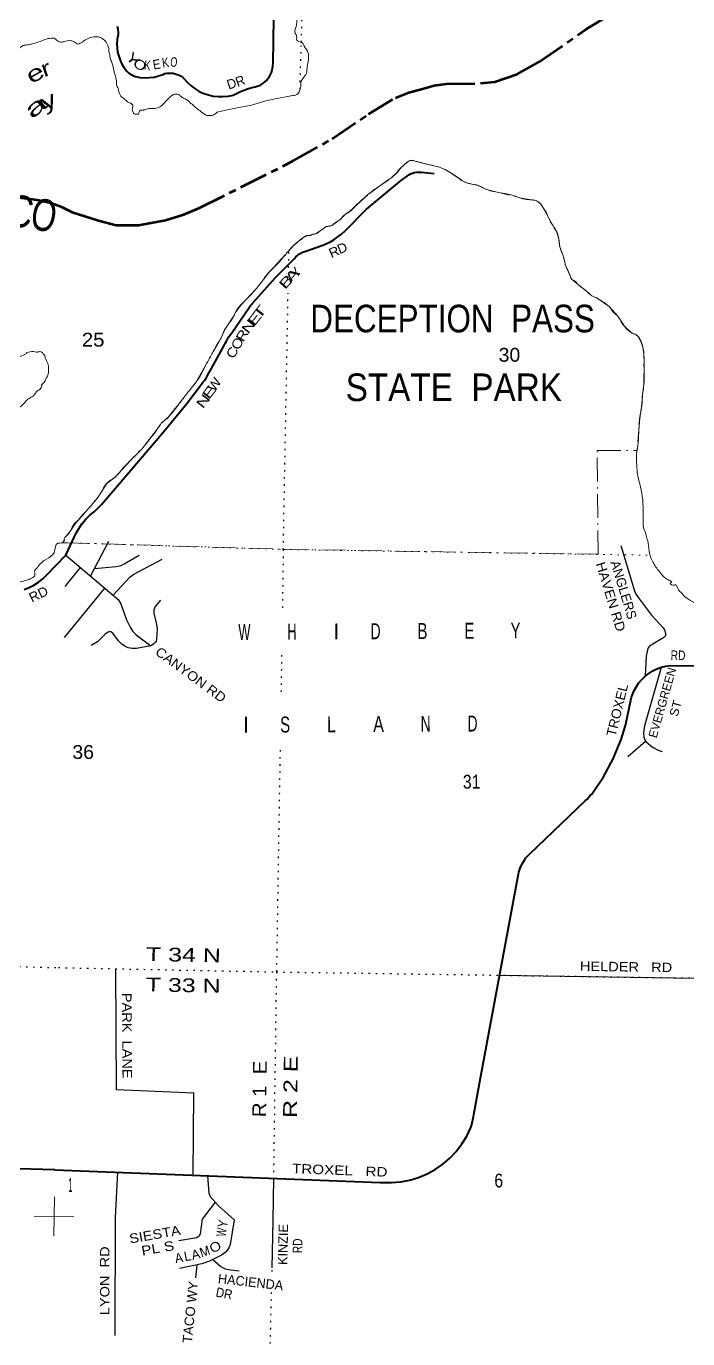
# Model space of a CAD drawing. Header units: feet. Extents: x -493433 to -244333, y 184684 to 373072.
# Drawn here: x -398609 to -390233, y 323458 to 340089 of the extents above; entities that cross this region are included whole.
import ezdxf
from ezdxf.enums import TextEntityAlignment as Align

# ---------------------------------------------------------------- set-up
doc = ezdxf.new("R2010")
doc.units = ezdxf.units.FT
doc.header["$LTSCALE"] = 60
for name, pattern in [('DOT_DASHED', [7.7, 5, -1.2, 0.3, -1.2]), ('DOTTED', [1.5, 0.3, -1.2]), ('LONG_DASH_SHORT_DASH', [9.9, 6, -1.2, 1.5, -1.2])]:
    doc.linetypes.add(name, pattern=pattern)
for name, color, linetype, lineweight in [('11', 7, 'LONG_DASH_SHORT_DASH', 60), ('12', 7, 'LONG_DASH_SHORT_DASH', 13), ('26', 7, 'Continuous', 40), ('27', 7, 'Continuous', 13), ('29', 7, 'Continuous', 25), ('30', 7, 'Continuous', 13), ('39', 7, 'Continuous', 13), ('4', 7, 'Continuous', 13), ('41', 7, 'Continuous', 13), ('44', 7, 'DOT_DASHED', 13), ('6', 7, 'DOTTED', 25), ('7', 7, 'DOTTED', 13)]:
    doc.layers.add(name, color=color, linetype=linetype, lineweight=lineweight)
doc.layers.add('42', color=7, linetype='Continuous')

msp = doc.modelspace()

# ---------------------------------------------------------------- linework, layer by layer
at = {"layer": '11'}
for points in [[(-398029.41, 337732.83), (-397693.33, 337625.25), (-397471.32, 337569.92), (-397189.03, 337568.91), (-396847.72, 337633.48), (-396611.75, 337702.04), (-396421.48, 337781.58), (-395235.6, 338379.53), (-394736.67, 338661.63), (-394276.77, 338974.07), (-393934.17, 339182.67), (-393764.47, 339247.76), (-393591.98, 339296.74), (-393443.18, 339336.79), (-393288.61, 339357.47), (-392854.99, 339365.91), (-392677.14, 339385.12), (-392392.01, 339480.27), (-392113.9, 339636.26), (-391518.18, 340051.89), (-391062.98, 340327.45)], [(-398668.98, 337914.46), (-398531.31, 337896.49), (-398449.01, 337886.02), (-398296.38, 337853.07), (-398170.68, 337806.66), (-398029.27, 337734.04)]]:
    msp.add_lwpolyline(points, dxfattribs=at)
at = {"layer": '26'}
msp.add_line((-394616.93, 337452.82), (-394570.48, 337495.32), dxfattribs=at)
for points in [[(-397456.52, 340089.19), (-397449.08, 340049.79), (-397445.79, 340009.82), (-397445.94, 339999.65), (-397446.22, 339981.22), (-397451.85, 339949.65), (-397456.87, 339921.54), (-397460.75, 339867.74), (-397458.98, 339813.82), (-397451.59, 339760.39), (-397438.65, 339708.02), (-397420.31, 339657.28), (-397396.76, 339608.75), (-397368.27, 339562.94), (-397335.15, 339520.36), (-397315.16, 339498.56), (-397295.16, 339483.82), (-397273.72, 339471.25), (-397251.08, 339461), (-397227.5, 339453.16), (-397223.84, 339452.18), (-397166, 339441.18), (-397107.32, 339436.3), (-397048.45, 339437.58), (-396990.04, 339445), (-396932.72, 339458.49), (-396877.13, 339477.89), (-396853.74, 339488.08), (-396827.58, 339493.5), (-396800.99, 339496.16), (-396774.27, 339496.02), (-396747.72, 339493.09), (-396721.61, 339487.4), (-396696.24, 339479.01), (-396671.89, 339468.02), (-396648.82, 339454.54), (-396627.29, 339438.73), (-396607.94, 339421.17), (-396566.85, 339374.53), (-396521.1, 339332.44), (-396471.21, 339295.36), (-396417.72, 339263.7), (-396361.21, 339237.81), (-396302.3, 339217.97), (-396241.64, 339204.39), (-396179.89, 339197.23), (-396117.74, 339196.56), (-396055.85, 339202.39), (-396006.29, 339212.37), (-395981.34, 339218.31), (-395956.29, 339231.1), (-395896.06, 339261.87), (-395806.74, 339296.27), (-395733.44, 339316), (-395708.49, 339322.36), (-395683.44, 339329.98), (-395667.99, 339335.25), (-395640.46, 339348), (-395614.42, 339363.56), (-395590.14, 339381.76), (-395567.9, 339402.39), (-395547.94, 339425.24), (-395530.47, 339450.04), (-395515.7, 339476.54), (-395503.77, 339504.43), (-395494.83, 339533.42), (-395488.97, 339563.19), (-395488.5, 339568.4), (-395486.24, 339593.4), (-395483.74, 339618.4), (-395460.08, 341069.46)], [(-394570.49, 337495.33), (-394301.62, 337772.74), (-393856.38, 338140.27), (-393785.42, 338190.13), (-393764.1, 338204.89), (-393741.36, 338217.33), (-393717.44, 338227.33), (-393692.6, 338234.78), (-393667.13, 338239.59), (-393655.98, 338240.5), (-393630.97, 338241.8), (-393605.98, 338239.45), (-393444.1, 338224.22)], [(-395735.36, 336588.58), (-395452.51, 336904.55), (-395217.97, 337142.89), (-395193.31, 337167.96), (-395168.38, 337189.5), (-395147.3, 337204.53), (-395121.64, 337219.04), (-395118.05, 337220.6), (-395093.14, 337231.32), (-395068.05, 337239.23), (-395066.79, 337239.63), (-394864.37, 337310.93), (-394839.45, 337319.71), (-394814.37, 337331.62), (-394756.99, 337358.85), (-394708.85, 337386.9), (-394616.94, 337452.82)], [(-398107.13, 333387.35), (-397996.29, 333623.89), (-397984.4, 333648.99), (-397971.29, 333673.89), (-397948.07, 333718), (-397904.66, 333782.92), (-397854.7, 333842.95), (-397798.75, 333897.42), (-397750.49, 333936.3), (-397656.12, 334028.7), (-396866.77, 334954.64), (-396575.33, 335308.83), (-396390.53, 335551.98), (-396371.37, 335577.18), (-396353.74, 335601.98), (-396328.19, 335637.92), (-396313.97, 335662.43), (-396287.4, 335708.24), (-396285.1, 335712.43), (-396099.84, 336050.03), (-396085.21, 336076.7), (-396072.54, 336100.03), (-396046.81, 336147.42), (-396007.63, 336205.41), (-395785.78, 336524.56), (-395770.87, 336548.28), (-395758.57, 336564.41)], [(-395758.54, 336564.39), (-395744.74, 336579.74), (-395735.34, 336588.56)], [(-398637.3, 332951.39), (-398573, 332975.86), (-398511.61, 333006.91), (-398453.8, 333044.21), (-398400.2, 333087.35), (-398354.22, 333132.77), (-398107.13, 333387.35)], [(-398246.44, 325597.54), (-394127.69, 325439.19), (-394103.29, 325438.25), (-394077.69, 325437.7), (-393985.29, 325435.69), (-393868.26, 325445.43), (-393752.9, 325467.35), (-393640.46, 325501.21), (-393532.17, 325546.64), (-393429.22, 325603.14), (-393332.75, 325670.09), (-393243.8, 325746.75), (-393163.35, 325832.3), (-393092.29, 325925.78), (-393031.38, 326026.18), (-392981.31, 326132.4), (-392966.14, 326171.55), (-392945.88, 326272.03), (-392940.82, 326297.13), (-392936.3, 326322.03), (-392860.56, 326738.73), (-392371.13, 329368.07), (-392353.07, 329422.08), (-392329.45, 329473.9), (-392300.55, 329522.98), (-392280.9, 329549.54), (-392261.87, 329574.51), (-392236.84, 329598.48), (-391533.29, 330272.28), (-391508.1, 330296.4), (-391484.89, 330321.22), (-391471.63, 330335.39), (-391448.36, 330360.27), (-391431.18, 330385.39), (-391300.43, 330576.58), (-391175.99, 330807.04), (-391076.32, 331049.25), (-391024.84, 331217.02), (-391012.69, 331256.63), (-391010.55, 331267.02), (-390952.34, 331549.74), (-390944.62, 331587.25), (-390940.72, 331599.74), (-390938.02, 331608.39), (-390915.64, 331663.45), (-390887.63, 331715.87), (-390854.29, 331765.08), (-390815.99, 331810.53), (-390773.15, 331851.73), (-390726.23, 331888.22), (-390675.76, 331919.61), (-390622.29, 331945.55), (-390566.39, 331965.76), (-390508.69, 331980.02), (-390449.81, 331988.17), (-389057.68, 331976.75)], [(-398246.44, 325597.54), (-399317.42, 325627.45), (-403049.18, 325732.56), (-404369.63, 325758.99), (-404403.84, 325759.67)]]:
    msp.add_lwpolyline(points, dxfattribs=at)
at = {"layer": '29'}
for p, q in [((-397795.78, 333122.54), (-397564.62, 333565.64)), ((-398114.23, 332990.24), (-397923.88, 333231.49)), ((-398125.8, 332343.4), (-397613.52, 332967.52)), ((-390767.14, 331027.46), (-390990.43, 330833.24)), ((-392613.37, 328066.7), (-388667.27, 328003.29)), ((-397453.53, 325567.06), (-397484.48, 324993.34)), ((-395479.16, 325491.15), (-395485.94, 324957.74)), ((-396214.99, 325187.61), (-396381.14, 324973.67)), ((-397484.48, 324993.34), (-397485.79, 323500.31)), ((-395485.94, 324957.74), (-395497.84, 324358.25)), ((-396450.91, 324391.85), (-396467.28, 324230.63))]:
    msp.add_line(p, q, dxfattribs=at)
for points in [[(-391081.81, 333509.03), (-390910.49, 332947.35), (-390894.03, 332900.01), (-390869.66, 332863.44), (-390692.36, 332627.75), (-390542, 332464.13), (-390528.58, 332439.34), (-390516.4, 332400.34), (-390516.4, 332366.21), (-390534.08, 332345.48), (-390715.75, 332232.57), (-390733.23, 332212.66), (-390742.98, 332185.85), (-390758.45, 332104.87), (-390773.26, 331858.97)], [(-398107.13, 333387.35), (-397445.03, 332824.22), (-397411.09, 332768.37), (-397338.72, 332569.08), (-397291.72, 332475.88), (-397257.61, 332417.39), (-397217.15, 332375.9), (-397031.98, 332239.71)], [(-397746.69, 333216.64), (-397472, 333241.23), (-397408.84, 333257.31), (-397369.68, 333275.35), (-397180.45, 333387.38)], [(-397509.23, 332878.82), (-397298.6, 333106.53), (-397245.43, 333146.17), (-396886.74, 333337.43)], [(-396908.38, 332817.69), (-396977.44, 332734.25), (-396991.35, 332694.81), (-396992.05, 332651.38), (-396960.48, 332507.42), (-396953.07, 332451.51), (-396957.89, 332318.59), (-396965.25, 332297.95), (-396977.44, 332280.89), (-396996.93, 332258.96), (-397031.98, 332239.71), (-397213.76, 332205.33), (-397266.75, 332202.15), (-397318.52, 332212.64), (-397362.37, 332232.14), (-397394.04, 332256.52), (-397442.5, 332302.01), (-397513.42, 332397.89), (-397537.3, 332414.33), (-397564.58, 332414.95), (-397579.2, 332407.64), (-397610.51, 332383.63), (-397705.11, 332287.08), (-397788.7, 332240.53)], [(-390569.96, 331964.88), (-390780.82, 331225.13), (-390790.53, 331168.31), (-390792.83, 331131.21), (-390788.2, 331079.56), (-390774.03, 331045.31), (-390762.52, 331023.5), (-390703.59, 330973.03), (-390669.13, 330948.76), (-390606.56, 330915.96), (-390556.78, 330897.39)], [(-396494.81, 325530.2), (-396487.76, 326567.67), (-397464.12, 326610.8), (-397473.12, 328145.89)], [(-396313.59, 325523.23), (-396297.73, 325302.66), (-396282.12, 325262.06), (-396173.35, 325141.43), (-395975.03, 324966.44)], [(-396381.14, 324973.67), (-396407.4, 324787.41), (-396420.35, 324757.96), (-396449.16, 324736.33), (-396678.16, 324696.42)], [(-395975.03, 324966.44), (-396028.03, 324650.43), (-396043.55, 324608.48), (-396059.79, 324582.48), (-396089.03, 324549.98), (-396126.38, 324522.57), (-396290.42, 324439.49), (-396383.76, 324405.1), (-396669.7, 324348.68)], [(-396247.25, 324461.36), (-396144.25, 324374.49), (-396088.98, 324344.78), (-396024.06, 324332.25), (-395912.21, 324319.83)]]:
    msp.add_lwpolyline(points, dxfattribs=at)
at = {"layer": '39'}
msp.add_lwpolyline([(-396190.54, 339001.71), (-396083.14, 339024.69), (-395938.8, 339055.71), (-395757.49, 339086.93), (-395575.22, 339145.05), (-395458.84, 339166.95), (-395232.08, 339210.82)], dxfattribs=at)
for points in [[(-395232.08, 339210.82), (-395197.69, 339213.77), (-395145.29, 339276.73), (-395134.21, 339308.68), (-395129.89, 339383.23), (-395108.42, 339424.94), (-395061.83, 339496.15), (-395051.28, 339576.56), (-395034.44, 339664.85), (-395034.77, 339719.36), (-395037.94, 339747.71), (-395091.66, 339838.21), (-395106.79, 339870.98), (-395174.35, 339905.4), (-395186.01, 339919.89), (-395183.38, 339939.99), (-395207.04, 340023.5), (-395195.47, 340071.57), (-395183.52, 340131.76), (-395185.06, 340212.55), (-395179.54, 340260.81), (-395148.39, 340354.72), (-395099.5, 340500.53), (-395048.34, 340654.35), (-394985.79, 340850.21), (-394934.82, 340997.98), (-394909.22, 341108.2), (-394908.75, 341188.93), (-394893.09, 341238.9), (-394867.45, 341284.52), (-394872.33, 341323.02), (-394870.06, 341331.03), (-394849.49, 341409.1), (-394817.07, 341478.74), (-394780.62, 341548.24), (-394711.59, 341626.83), (-394581.36, 341792.3), (-394472.35, 341924.13), (-394323.48, 342105.16), (-394181.2, 342268.24), (-393993.15, 342429.14), (-393909.12, 342510.38), (-393829.04, 342643.03), (-393748.85, 342757.31), (-393745.28, 342775.69), (-393727.03, 342797.83), (-393719.85, 342827.24), (-393712.73, 342871.36), (-393690.72, 342875.15), (-393652.45, 342921.82), (-393619.51, 342942.99), (-393492.14, 343015.7), (-393414.58, 343043.55), (-393338.79, 343079.53), (-393208.88, 343103.71), (-393170.01, 343120.65), (-392981.95, 343197.52), (-392835.41, 343237.33), (-392745.49, 343208.27), (-392705.54, 343194.9), (-392643.03, 343192.95), (-392549.63, 343145.6), (-392535.64, 343141.13), (-392490.08, 343113.45), (-392390.29, 343011.42), (-392337.53, 342955.26), (-392262.52, 342900.42), (-392235.48, 342861.22), (-392193.86, 342771.1), (-392133.65, 342694.52), (-392106.6, 342655.33), (-392019.94, 342586), (-392008.27, 342571.49), (-391892.02, 342545.64), (-391778.14, 342507.75), (-391709.84, 342497.54), (-391697.74, 342497.16), (-391534.61, 342485.98), (-391500.64, 342474.83), (-391380.16, 342454.89), (-391329.5, 342461.38), (-391274.81, 342467.74), (-391237.84, 342488.79), (-391207.47, 342491.86), (-391171.42, 342482.66), (-391144.84, 342493.93), (-391062.04, 342495.37), (-390940, 342525.86), (-390809.47, 342570.21), (-390793.4, 342567.69), (-390791.19, 342573.67), (-390635.9, 342635.41), (-390572.03, 342677.82), (-390502.48, 342707.93), (-390365.39, 342768.22), (-390263.77, 342791.28)], [(-398373.08, 339920.48), (-398310.15, 339934.99), (-398241.7, 339929.18), (-398235.81, 339922.97), (-398186.22, 339889.38), (-398133.69, 339892.05), (-398040.52, 339905.78), (-398002.57, 339890.65), (-397991.43, 339884.75)], [(-397991.43, 339884.75), (-397956.74, 339863.41), (-397924.12, 339874.5), (-397866.47, 339911.04), (-397798.82, 339945.26), (-397709.74, 339954.57), (-397679.62, 339949.59), (-397598.81, 339886.51), (-397566.09, 339816.58), (-397561.28, 339770.89), (-397549.53, 339711.52), (-397544.8, 339682.97), (-397526.23, 339631.64), (-397484.52, 339469.13), (-397469.88, 339420.23), (-397460.45, 339333.14), (-397441.59, 339290.16), (-397439.89, 339280.01), (-397409.98, 339202.37), (-397360.76, 339162.48), (-397311.53, 339122.58), (-397277.69, 339107.4), (-397260.66, 339070.53), (-397265.32, 339050.49), (-397254.89, 338995.66), (-397243.3, 338979.15), (-397213.18, 338974.17), (-397193.01, 338973.55), (-397175.65, 339013.37), (-397159.14, 339024.96), (-397128.9, 339024.02), (-397114.6, 339029.62), (-397055.57, 339045.93), (-396996.97, 339048.14), (-396960.62, 339049.02), (-396867.9, 339110.7), (-396774.18, 339204.65), (-396741.24, 339225.83), (-396706.84, 339228.79), (-396668.84, 339217.5), (-396639.4, 339190.34), (-396597.68, 339168.85), (-396522.75, 339112), (-396412.57, 339019.73), (-396337.5, 338966.92), (-396309.59, 338955.95), (-396289.3, 338959.35), (-396279.28, 338957.02), (-396186.46, 339003.61)], [(-402760.99, 337639.39), (-402597.2, 337670.53), (-402566.9, 337671.77), (-402497.45, 337625.55), (-402475.43, 337618.92), (-402443.58, 337601.94), (-402245.4, 337540.27), (-402181.34, 337520.43), (-402086.57, 337517.97), (-401995.94, 337511.58), (-401904.68, 337529.4), (-401880.33, 337534.82), (-401765.25, 337616.61), (-401763.03, 337624.63), (-401707.4, 337669.61), (-401671.58, 337729.24), (-401680.83, 337761.77), (-401651.73, 337795.33), (-401552.25, 337818.99), (-401497.66, 337823.63), (-401363.24, 337872.62), (-401224.64, 337927.56), (-401185.65, 337952.78), (-401120.66, 337969.26), (-401098.79, 337956.58), (-401054.49, 337953.41), (-401001.8, 337962.13), (-400987.68, 337961.76), (-400931.22, 337960.3), (-400884.38, 337977.25), (-400841.99, 337978.16), (-400765.52, 337970.12), (-400742.05, 337941.25), (-400699.96, 337930.06), (-400676.17, 337913.3), (-400668.72, 337888.88), (-400650.99, 337872.27), (-400564.9, 337845.8), (-400556.63, 337853.66), (-400491.75, 337866.11), (-400436.47, 337896.97), (-400405.36, 337930.48), (-400399.26, 337932.34), (-400322.17, 337948.5), (-400274.91, 337981.58), (-400249.89, 338013.23), (-400225.28, 338028.75), (-400112.31, 338027.83), (-400024.69, 338061.87), (-399993.4, 338101.44), (-399982.09, 338149.59), (-399972.79, 338197.79), (-399974.66, 338282.63), (-399961.11, 338338.8), (-399964.47, 338365.12), (-399952.64, 338433.46), (-399912.83, 338490.96), (-399898.46, 338500.68), (-399807.22, 338597.22), (-399800.55, 338621.27), (-399744, 338781.29), (-399720.37, 338837.2), (-399670.59, 338890.41), (-399645.31, 338932.14), (-399628.15, 338972.07), (-399509.5, 339114.33), (-399389.3, 339238.37), (-399348.36, 339261.53), (-399325.45, 339289.2), (-399284.35, 339318.41), (-399267.66, 339340.18), (-399234.98, 339355.47), (-399218.18, 339381.28), (-399187.36, 339402.69), (-399114.78, 339479.53), (-399104.43, 339489.35), (-399031.59, 339576.28), (-398975.86, 339625.29), (-398880.99, 339705.59), (-398805.2, 339750.05), (-398731.68, 339784.47), (-398649.47, 339842.89), (-398584.59, 339855.34), (-398527.83, 339865.97), (-398373.08, 339920.48)], [(-398103.11, 333626.06), (-398052.02, 333689.9), (-398036.97, 333719.7), (-397985.08, 333800.1), (-397952.84, 333830.1), (-397902.15, 333891.99), (-397875.45, 333918.5), (-397752.09, 334057.94), (-397652.98, 334196.13), (-397591.4, 334295.12), (-397541.71, 334335.95), (-397483.95, 334376.52), (-397410.85, 334456.99), (-397262.73, 334613.83), (-397093.26, 334795.84), (-397078.52, 334817.63), (-396971.81, 334950.79), (-396885.59, 335071.26), (-396829.82, 335114.99), (-396761.66, 335191.94), (-396717.38, 335247.04), (-396595.96, 335407.7), (-396518.9, 335502.86), (-396422.12, 335631.01), (-396310.69, 335841.48), (-396240.18, 335968.45), (-396193.69, 336054.49), (-396148.51, 336127.05), (-396121.28, 336190.89), (-396078.29, 336273.41), (-396028.95, 336339.28), (-395975.94, 336422.39), (-395956.37, 336468.2), (-395836.85, 336613.83), (-395707.48, 336751.06), (-395606.61, 336881.12), (-395522.66, 336985.47), (-395476.95, 337028.44), (-395332.85, 337185.4), (-395244.94, 337287.6), (-395188.82, 337340.35), (-395106.05, 337406.38), (-395044.52, 337438.76), (-395022.47, 337434.03), (-394979.43, 337454.89), (-394953.17, 337456.08), (-394874.99, 337504.09), (-394862.65, 337511.78), (-394811.06, 337548.51), (-394729.66, 337570.19), (-394723.37, 337578.06), (-394645.08, 337630.1), (-394559.79, 337712.2), (-394524.9, 337731.3), (-394431.6, 337819.54), (-394357.68, 337887.37), (-394282.6, 337955.21), (-394174.47, 338038.09), (-394025.93, 338139.53), (-393922.32, 338227.11), (-393836.67, 338321.32), (-393826.34, 338329.07), (-393753.97, 338385.33), (-393709.56, 338385.96), (-393609.42, 338360.62), (-393468.52, 338326.48), (-393387.27, 338306.34), (-393235.99, 338231.83), (-393158.86, 338180.96), (-393085.81, 338128.21), (-392949.88, 338085.6), (-392895.75, 338073.8), (-392776.33, 338019.6), (-392602.04, 337977.8), (-392393.72, 337926.86), (-392377.78, 337920.3), (-392209.22, 337888.77), (-392167, 337883.41), (-392093.84, 337834.69), (-392066.85, 337793.47), (-392020.64, 337721.38), (-391996.23, 337662.08), (-391936.84, 337559.29), (-391872.14, 337432.11), (-391852.11, 337296.25), (-391805.63, 337167.63), (-391773.2, 337041.46), (-391731.58, 336951.34), (-391683.54, 336873.13), (-391679.5, 336873)], [(-391679.5, 336873), (-391651.49, 336849.32), (-391634.44, 336829.2), (-391532.08, 336745.26), (-391445.48, 336673.9), (-391375.85, 336641.45), (-391316.54, 336601.23), (-391227.68, 336537.89), (-391179.33, 336469.77), (-391124.31, 336421.61), (-391074.31, 336341.32), (-390967.08, 336218.87), (-390933.44, 336197.63), (-390901.42, 336188.55), (-390844.57, 336134.29), (-390808.82, 336050.41), (-390806.99, 336044.3), (-390786.19, 335868.04), (-390786.67, 335787.31), (-390787.96, 335549.18), (-390805.87, 335426.62), (-390808.48, 335341.92), (-390841.84, 335110.84), (-390866.4, 334772.52), (-390873.82, 334728.35), (-390876.76, 334502.37), (-390872.51, 334443.71), (-390823.03, 334216.09), (-390797.44, 333868.12), (-390791.41, 333736.73), (-390756.52, 333624.62), (-390754.88, 333612.46), (-390740.06, 333569.61), (-390721.92, 333437.84), (-390686.97, 333327.75), (-390614.03, 333206.37), (-390567.32, 333150.41), (-390476.94, 333070.88), (-390439.2, 333051.52), (-390435.36, 333045.35), (-390451.79, 333035.77), (-390436.41, 333011.07), (-390388.02, 333009.55), (-390349.63, 332945.78), (-390312.38, 332910.3), (-390304.63, 332899.96), (-390279.35, 332868.89), (-390178.52, 332801.13), (-390111.09, 332762.69), (-390013.04, 332735.39), (-389986.96, 332730.53), (-389851.32, 332744.44), (-389776.72, 332742.09), (-389687.24, 332698.92), (-389594.16, 332641.5), (-389468.94, 332579.04), (-389351.55, 332524.89), (-389203.02, 332433.44), (-389119.71, 332386.41), (-388959.89, 332268.36), (-388940.15, 332253.62), (-388838.43, 332149.5), (-388796.13, 332081.56), (-388678.81, 331894.21), (-388664.37, 331839.26), (-388645.17, 331741.77), (-388605.57, 331651.72), (-388564.73, 331602), (-388542.74, 331595.25), (-388497.7, 331616.04), (-388470.18, 331657.56), (-388444.68, 331699.15), (-388420.59, 331825.55), (-388431.76, 331856.17), (-388466.8, 331897.64), (-388458.88, 331957.94), (-388454.42, 331971.94), (-388393.67, 332109.3), (-388356.29, 332209.04), (-388318.01, 332272.43), (-388315.76, 332345.02), (-388348.94, 332446.98), (-388373.03, 332516.37), (-388392.74, 332662.31), (-388405.68, 332896.85), (-388359.41, 333153.75), (-388340.54, 333241.97), (-388311.84, 333321.8), (-388263.89, 333306.17), (-388255.64, 333311.96), (-388245.43, 333315.68), (-388225.02, 333323.12), (-388152.5, 333318.82), (-388117.2, 333285.42), (-388107.74, 333264.94), (-388083.16, 333211.68), (-388069.14, 333142.62)], [(-398599.97, 335943.24), (-398601.84, 335943.66), (-398498.38, 335965.19), (-398464.2, 335960.27), (-398454.02, 335964.04), (-398398.03, 335944.41), (-398394.3, 335932.21), (-398380.4, 335923.77), (-398369.17, 335889.16), (-398334.78, 335813.58), (-398326.46, 335744.73), (-398330.02, 335684.26), (-398364.14, 335612.48), (-398377.01, 335582.54), (-398414.44, 335539.1), (-398416.87, 335523.01), (-398450.26, 335479.48), (-398460.51, 335473.68), (-398518.77, 335404.56), (-398574.03, 335373.69), (-398673.39, 335275.35), (-398722.4, 335252.4), (-398813.65, 335234.59), (-398854.55, 335213.44), (-398868.67, 335213.81), (-398938.3, 335173.24), (-399110.62, 335141.38), (-399130.78, 335141.91), (-399232.07, 335205.1), (-399255.7, 335227.93), (-399265.58, 335236.25), (-399320.03, 335316.4), (-399333.52, 335419.7), (-399325.93, 335480.06), (-399313.36, 335497.89), (-399270.31, 335525.03), (-399223.11, 335634.83), (-399214.89, 335640.68), (-399164.58, 335635.32), (-399148.45, 335634.91), (-399087.13, 335665.61), (-398987.82, 335683.21), (-398961.46, 335688.58), (-398903.96, 335727.46), (-398887.11, 335755.28), (-398863.08, 335827.32), (-398856.87, 335833.22), (-398842.24, 335853.03), (-398716.04, 335896.17), (-398601.84, 335943.66)], [(-398118.63, 333613.75), (-398112.02, 333618.16), (-398107.55, 333622.69), (-398103.11, 333626.06)], [(-398149.2, 333543.77), (-398185.06, 333540.79), (-398209.31, 333539.41), (-398256.7, 333421.54), (-398273.51, 333395.73), (-398380.37, 333319.79), (-398433.98, 333274.76), (-398479.08, 333217.18)], [(-398118.63, 333613.75), (-398127.11, 333597.82), (-398125.56, 333579.61), (-398148.66, 333543.88), (-398149.2, 333543.77)], [(-398502.94, 333177.8), (-398504.39, 333120.92), (-398527.04, 333103.34), (-398588.35, 333072.65), (-398681.77, 333048.83), (-398742.46, 333042.33), (-398750.48, 333044.56), (-398782.53, 333053.47), (-398853.36, 333045.22), (-398875.34, 333053.87), (-398903.67, 333050.57), (-398960.65, 333031.87), (-398986.85, 333032.54), (-399012.5, 333055.42), (-399018.76, 333069.27)], [(-398502.94, 333177.8), (-398499.52, 333194.75), (-398486.08, 333211.71), (-398479.08, 333217.18)]]:
    msp.add_spline(points, degree=3, dxfattribs=at)
at = {"layer": '4'}
for p, q in [((-398252.69, 325257.09), (-398261.28, 324757.17)), ((-398007.02, 325002.83), (-398506.95, 325011.43))]:
    msp.add_line(p, q, dxfattribs=at)
at = {"layer": '44'}
msp.add_line((-398148.59, 333543.9), (-398104.33, 333544.14), dxfattribs=at)
for points in [[(-398102.2, 333626.75), (-398047.65, 333696.63), (-397990.97, 333782.5), (-397709.61, 334104.36), (-397590.46, 334296.19), (-397483.49, 334376.99), (-397441.51, 334422.91), (-397094.56, 334794.41), (-396889.24, 335066.75), (-396806.05, 335140.75), (-396467.08, 335567.15), (-396149.69, 336124.86), (-396087.56, 336257.94), (-395978.92, 336417.37), (-395961.81, 336458.26), (-395890.41, 336553.29), (-395695.08, 336766.58), (-395530.13, 336976.62), (-395295.71, 337228.68), (-395214.38, 337317.63), (-395117.83, 337397.56), (-395065.26, 337430.38), (-395051.11, 337436.32), (-395017.33, 337435.55), (-394985.54, 337452.91), (-394951.06, 337457.35), (-394921.61, 337475.27), (-394880.71, 337500.53), (-394809.66, 337549.4), (-394738.21, 337565.59), (-394727.14, 337573), (-394632.22, 337641.37), (-394561.73, 337710.68), (-394509.4, 337745.74), (-394264.39, 337970.72), (-393974.4, 338180.46), (-393909.57, 338239.99), (-393856.63, 338302.95), (-393823.06, 338331.57), (-393759.2, 338381.64), (-393740.79, 338390.05), (-393705.76, 338385.01), (-393382.03, 338304.94), (-393302.8, 338271.73), (-393174.92, 338191.81), (-393085.52, 338128.04), (-393040.77, 338108.72), (-392980.13, 338092.84), (-392889.48, 338071.83), (-392782.31, 338021.21), (-392362.02, 337916.55), (-392158.14, 337881.22), (-392130.93, 337869.29), (-392098.59, 337841.19), (-392049.15, 337766.1), (-391891.55, 337474.29), (-391862.93, 337396.44), (-391854.94, 337306.98), (-391809.52, 337179.78), (-391779.82, 337062.74), (-391705.28, 336885.86), (-391445.29, 336673.75), (-391368.1, 336636.32), (-391227.4, 336537.67), (-391118.3, 336413.62), (-391034.26, 336290.11), (-390945.37, 336203.79), (-390897.15, 336186.13), (-390860.39, 336156.62), (-390831.59, 336108.5), (-390802.43, 336021.82), (-390789.1, 335931.51), (-390786.49, 335817.45), (-390787.84, 335569.57), (-390794.91, 335492.07), (-390804.87, 335436.4), (-390812.72, 335306.02), (-390840.83, 335120.05), (-390865.81, 334777.69), (-390874.89, 334713.8)], [(-398104.33, 333544.14), (-395328.12, 333460.23), (-391367.42, 333397.82), (-391380.32, 334712.2), (-390874.89, 334713.8)], [(-398148.59, 333543.9), (-398125.56, 333579.61), (-398127.11, 333597.82), (-398118.63, 333613.75), (-398112.02, 333618.16), (-398107.55, 333622.69), (-398102.2, 333626.75)]]:
    msp.add_lwpolyline(points, dxfattribs=at)
at = {"layer": '6'}
for p, q in [((-395125.36, 339885.32), (-395071.61, 341746.16)), ((-395142.49, 339291.88), (-395126.57, 339843.18)), ((-395287.27, 337029.14), (-395283.25, 337243.48)), ((-395354.19, 333456.95), (-395293.29, 336707.62)), ((-395354.2, 333458.07), (-395366.21, 332715.26)), ((-395375.82, 332121.24), (-395383.54, 331644.2)), ((-395395.31, 330916.28), (-395440.78, 328104.61)), ((-400770.85, 328226.57), (-398200.6, 328160.29)), ((-398200.6, 328160.29), (-395444.16, 328105.72)), ((-395441.91, 328106.85), (-395485.94, 324957.74)), ((-395443.03, 328105.72), (-390109.9, 328027.57)), ((-395485.94, 324957.74), (-395502.46, 324256.63)), ((-395507.45, 324044.82), (-395535.56, 322852.27))]:
    msp.add_line(p, q, dxfattribs=at)
at = {"layer": '7'}
for p, q in [((-398104.33, 333544.14), (-398148.52, 333543.94)), ((-398104.33, 333544.14), (-395354.21, 333459.19)), ((-395351.96, 333458.08), (-390708.79, 333386.56))]:
    msp.add_line(p, q, dxfattribs=at)

# ---------------------------------------------------------------- texts
at = {"layer": '12'}
for s, rotation, width, p in [('C', 350.479, 0.8, (-398865.49, 337571.09)), ('O', 349.771, 0.75, (-398573.85, 337525.67))]:
    msp.add_text(s, height=403.4, rotation=rotation, dxfattribs=dict(at, width=width)).set_placement(p)
at = {"layer": '27'}
for s, height, rotation, width, p in [('Y', 121, 307.309, 1.55, (-397358.8, 339702.37)), ('O', 121, 325.127, 1.3, (-397270.58, 339597.74)), ('K', 121, 354.111, 0.75, (-397120.76, 339538.69)), ('E', 121, 10.255, 0.9, (-396994.69, 339538.65)), ('K', 121, 8.15, 0.8, (-396880.52, 339562.56)), ('O', 121, 354.908, 0.7, (-396788.56, 339579.24)), ('RD', 121, 25.856, 1.05, (-398537.46, 332784.19)), ('RD', 121, 359.53, 0.8, (-390449.23, 332058.75)), ('TROXEL', 121, 76.255, 1.05, (-391147.25, 331079.88)), ('TROXEL   RD', 120, 357.793, 1.2, (-395245.54, 325556.71))]:
    msp.add_text(s, height=height, rotation=rotation, dxfattribs=dict(at, width=width)).set_placement(p)
for s, rotation, p in [('R', 19.614, (-395934.63, 339319.17)), ('D', 18.969, (-396044.04, 339284.87))]:
    msp.add_text(s, height=121, rotation=rotation, dxfattribs=at).set_placement(p)
for s, rotation, width, p in [('R', 23.437, 1.1, (-394687.49, 337174.98)), ('D', 22.437, 1.05, (-394584.53, 337223.08)), ('A', 47.071, 1.8, (-395199.41, 336888.44)), ('B', 48.035, 1.7, (-395273.49, 336811.55)), ('E', 52.057, 1.55, (-395671.05, 336343.76)), ('T', 52.057, 1.8, (-395606.13, 336430.53)), ('N', 52.161, 1.45, (-395747.78, 336248.5)), ('O', 59.215, 1.2, (-395884.82, 336038.6)), ('R', 59.215, 1.25, (-395823.83, 336140.99)), ('C', 62.602, 1.2, (-395947.5, 335927.55)), ('W', 55.927, 1.1, (-396177.24, 335516.23)), ('E', 52.394, 1.55, (-396245.5, 335415.73)), ('N', 52.394, 1.45, (-396321.61, 335302.47))]:
    msp.add_text(s, height=120, rotation=rotation, dxfattribs=dict(at, width=width)).set_placement(p, align=Align.CENTER)
msp.add_text('Y', height=120, rotation=45.077, dxfattribs=at).set_placement((-395156.79, 336928.26), align=Align.CENTER)
at = {"layer": '30'}
for s, height, rotation, width, p in [('HAVEN RD', 120, 286.962, 1.1, (-391397.86, 333278.53)), ('CANYON RD', 120, 323.666, 1.1, (-396986.97, 332137.35)), ('ST', 109.1, 74.09, 1.1, (-390363.1, 331332.13)), ('HELDER   RD', 120, 359.079, 1.15, (-391599.05, 328120.41)), ('PARK  LANE', 120, 270.336, 1.15, (-397396.2, 327840.47)), ('SIESTA ', 120, 9.886, 1.15, (-397293.44, 324663.96)), ('PL S', 120, 9.886, 1.2, (-397139.33, 324510.88)), ('RD', 120, 88.65, 0.8, (-395116.1, 324540.89)), ('LYON  RD', 120, 89.95, 1.15, (-397555.57, 323756.24)), ('TACO WY', 120, 84.202, 1.05, (-396512.2, 323397.08)), ('DR', 120, 349.076, 0.9, (-396216.02, 323993.3))]:
    msp.add_text(s, height=height, rotation=rotation, dxfattribs=dict(at, width=width)).set_placement(p)
for s, height, rotation, p in [('ANGLERS', 120, 286.962, (-391212.98, 333296.65)), ('EVERGREEN', 109.1, 74.09, (-390627.45, 331062.3)), ('KINZIE ', 120, 88.863, (-395302.74, 324392.14)), ('HACIENDA', 120, 353.664, (-396186.19, 324162.74))]:
    msp.add_text(s, height=height, rotation=rotation, dxfattribs=at).set_placement(p)
for s, rotation, width, p in [('W', 80.479, 0.7, (-396077.77, 324797.34)), ('Y', 80.479, 0.9, (-396060.6, 324905.63)), ('O', 28.274, 1.15, (-396187.3, 324569.68)), ('A', 10.162, 0.95, (-396666.12, 324423.16)), ('M', 17.86, 0.95, (-396330.08, 324507.97))]:
    msp.add_text(s, height=120, rotation=rotation, dxfattribs=dict(at, width=width)).set_placement(p, align=Align.CENTER)
for s, rotation, p in [('L', 10.162, (-396556.13, 324446.94)), ('A', 14.226, (-396449.73, 324468.72))]:
    msp.add_text(s, height=120, rotation=rotation, dxfattribs=at).set_placement(p, align=Align.CENTER)
at = {"layer": '41'}
for s, rotation, width, p in [('r', 18.815, 1.3, (-398384.94, 339442.05)), ('e', 29.182, 1.45, (-398545.45, 339352.42)), ('a', 38.448, 1.85, (-398538.88, 338904.84)), ('y', 25.696, 1.45, (-398377.2, 339013.95))]:
    msp.add_text(s, height=201.7, rotation=rotation, dxfattribs=dict(at, width=width)).set_placement(p)
at = {"layer": '42'}
for s, rotation, width, p in [('W', 0.308, 0.6, (-395922.04, 332312.44)), ('H', 0.308, 0.6, (-395302.68, 332315.77)), ('D', 0.308, 0.65, (-394248.16, 332321.44)), ('B', 0.307, 0.7, (-393654.2, 332324.62)), ('E', 0.307, 0.7, (-393060.24, 332327.81)), ('Y', 0.307, 0.7, (-392475.81, 332330.94)), ('S', 0.308, 0.7, (-395393.32, 331139.11)), ('L', 0.308, 0.75, (-394799.37, 331142.3)), ('A', 0.307, 0.75, (-394214.94, 331145.44)), ('N', 0.307, 0.65, (-393614.63, 331148.66)), ('D', 0.307, 0.65, (-393020.68, 331151.84))]:
    msp.add_text(s, height=201.7, rotation=rotation, dxfattribs=dict(at, width=width)).set_placement(p)
for p in [(-394718.24, 332318.91), (-395863.4, 331136.58)]:
    msp.add_text('I', height=201.7, rotation=0.308, dxfattribs=at).set_placement(p)
at = {"layer": '44'}
for s, width, p in [('DECEPTION  PASS', 0.85, (-395011.83, 336209.94)), ('STATE  PARK', 0.9, (-394563.84, 335338.87))]:
    msp.add_text(s, height=350, dxfattribs=dict(at, width=width)).set_placement(p)
at = {"layer": '6'}
for s, rotation, width, p in [('T 34 N', 358.866, 1.35, (-397093.98, 328244.92)), ('T 33 N', 358.866, 1.35, (-397096.82, 327859.83)), ('R 1  E', 89.199, 1.1, (-395572.22, 326264.24)), ('R 2 E', 89.199, 1.35, (-395182.28, 326254.45))]:
    msp.add_text(s, height=175, rotation=rotation, dxfattribs=dict(at, width=width)).set_placement(p)
at = {"layer": '7'}
for s, width, p in [('25', 1.1, (-397904.78, 336029.66)), ('30', 1.05, (-392627.09, 335837.86)), ('36', 1.05, (-398024.79, 330805.1)), ('31', 0.85, (-393079.74, 330428.58)), ('1', 0.4, (-398076.12, 325317.63)), ('6', 0.85, (-392681.54, 325374.78))]:
    msp.add_text(s, height=175, dxfattribs=dict(at, width=width)).set_placement(p)

doc.saveas('drawing.dxf')
